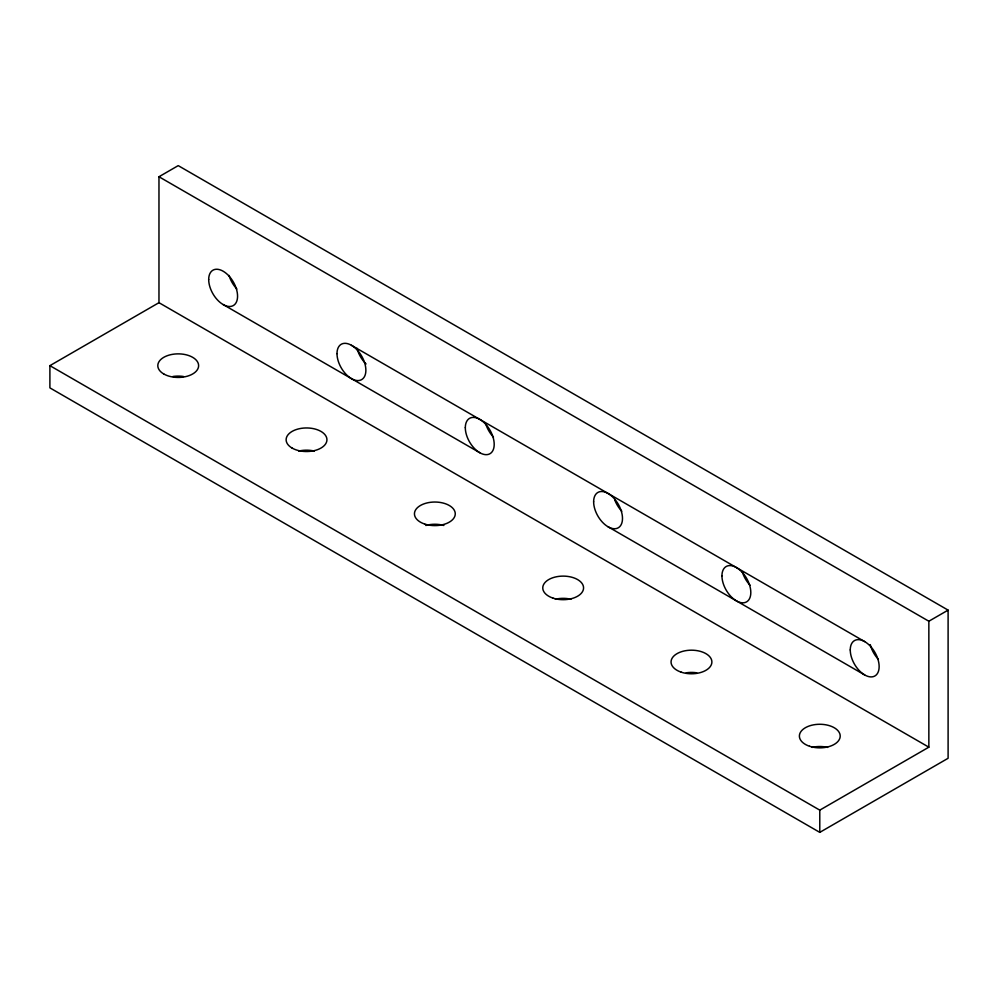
<?xml version="1.0" encoding="UTF-8"?>
<svg xmlns="http://www.w3.org/2000/svg" width="998" height="998" viewBox="0 0 998 998"><rect width="100%" height="100%" fill="white"/><g stroke="black" fill="none" stroke-linecap="round" stroke-linejoin="round"><path stroke-width="1.5" d="M158.969 176.746L178.218 165.631L948.1 610.127L948.1 758.28L819.782 832.369L49.9 387.873L49.9 365.655L158.969 302.681L928.851 747.178L928.851 621.23L158.969 176.746L158.969 302.681M928.851 621.23L948.1 610.127M49.9 365.655L819.782 810.139L928.851 747.178M351.433 345.283L864.692 641.602M223.128 304.54L479.751 452.705M608.069 526.782L864.692 674.947M819.782 810.139L819.782 832.369M878.415 659.379A20.409 11.789 60 0 1 870.268 644.621M750.109 585.29A20.409 11.789 60 0 1 742.287 571.767M621.791 511.213A20.409 11.789 60 0 1 614.818 500.123M493.474 437.124A20.409 11.789 60 0 1 485.664 423.601M366.054 363.946A20.409 11.789 60 0 1 357.01 348.302M236.85 288.971A20.409 11.789 60 0 1 229.041 275.436M298.714 451.071A20.409 11.789 0 0 1 314.345 451.071M811.973 747.402A20.409 11.789 0 0 1 827.604 747.402M686.187 672.814A20.409 11.789 0 0 1 696.754 672.814M555.35 599.237A20.409 11.789 0 0 1 570.968 599.237M425.809 525.472A20.409 11.789 0 0 1 443.873 525.472M172.928 376.496A20.409 11.789 0 0 1 183.495 376.496M850.259 649.935A20.409 11.789 60 0 0 871.915 676.881A20.409 11.789 60 0 0 871.915 648.001A20.409 11.789 60 0 0 850.259 649.935M721.941 575.858A20.409 11.789 60 0 0 743.597 602.792A20.409 11.789 60 0 0 743.597 573.925A20.409 11.789 60 0 0 721.941 575.858M593.635 501.782A20.409 11.789 60 0 0 615.279 528.715A20.409 11.789 60 0 0 615.279 499.848A20.409 11.789 60 0 0 593.635 501.782M465.317 427.693A20.409 11.789 60 0 0 486.974 454.639A20.409 11.789 60 0 0 486.974 425.759A20.409 11.789 60 0 0 465.317 427.693M337 353.616A20.409 11.789 60 0 0 358.656 380.55A20.409 11.789 60 0 0 358.656 351.683A20.409 11.789 60 0 0 337 353.616M208.694 279.527A20.409 11.789 60 0 0 230.338 306.473A20.409 11.789 60 0 0 230.338 277.594A20.409 11.789 60 0 0 208.694 279.527M809.578 746.267A20.409 11.789 0 0 0 840.204 736.062A20.409 11.789 0 0 0 809.578 725.858A20.409 11.789 0 0 0 809.578 746.267M681.26 672.19A20.409 11.789 0 0 0 711.886 661.986A20.409 11.789 0 0 0 681.26 651.769A20.409 11.789 0 0 0 681.26 672.19M552.954 598.101A20.409 11.789 0 0 0 583.568 587.897A20.409 11.789 0 0 0 552.954 577.692A20.409 11.789 0 0 0 552.954 598.101M424.637 524.025A20.409 11.789 0 0 0 455.263 513.82A20.409 11.789 0 0 0 424.637 503.616A20.409 11.789 0 0 0 424.637 524.025M292.09 448.065A20.409 11.789 0 0 0 326.246 442.788A20.409 11.789 0 0 0 301.246 428.354A20.409 11.789 0 0 0 292.09 448.065M163.784 373.988A20.409 11.789 0 0 0 197.928 368.699A20.409 11.789 0 0 0 172.928 354.265A20.409 11.789 0 0 0 163.784 373.988"/></g></svg>
